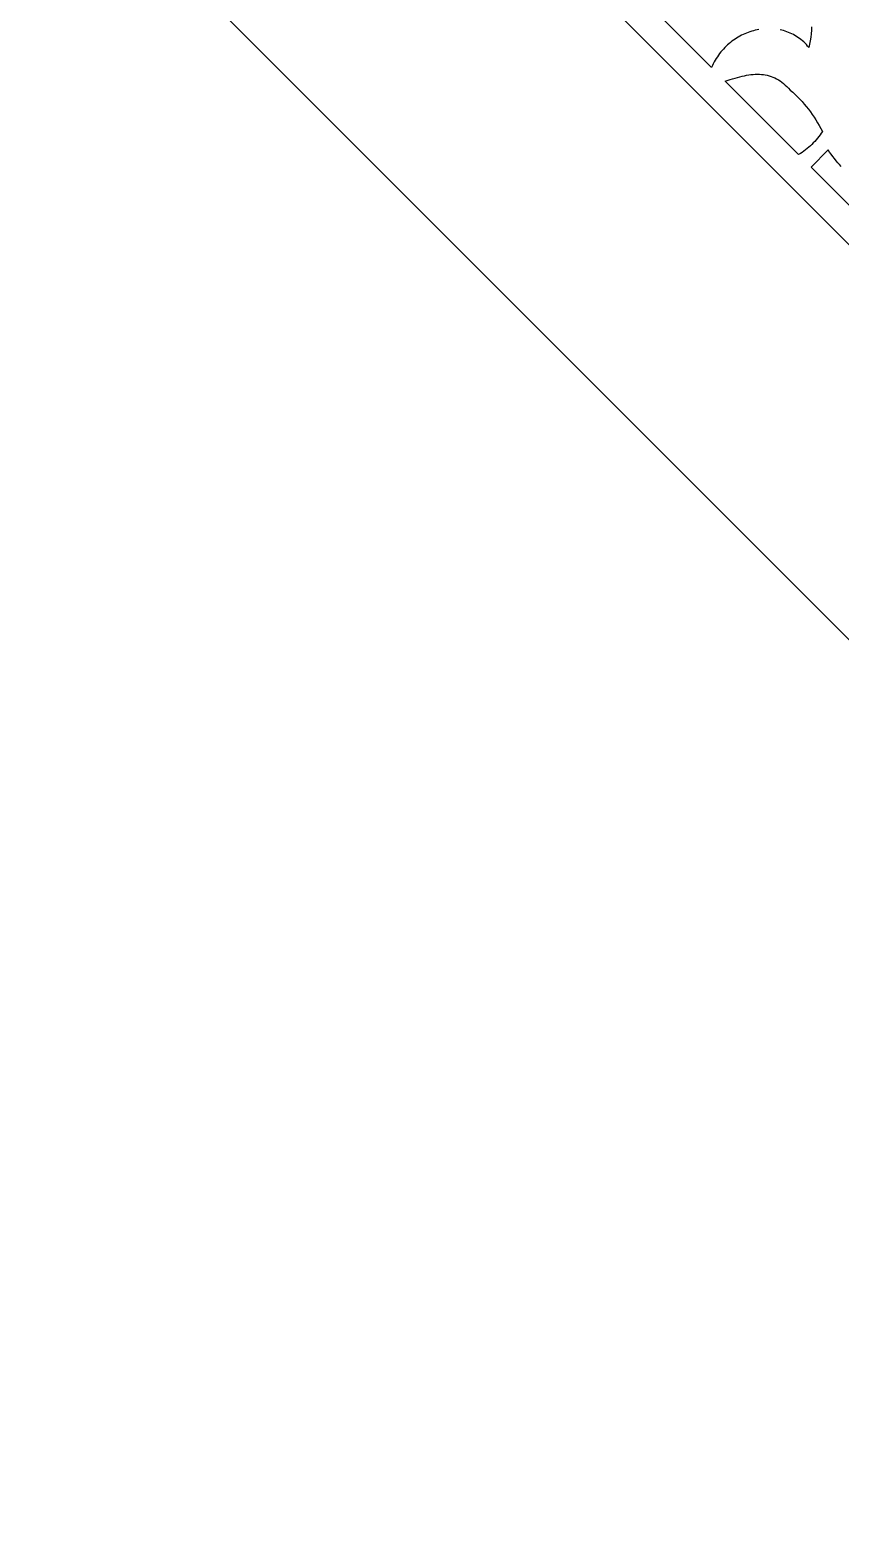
# Model space of a CAD drawing. Extents: x -3069 to -2029, y 258 to 1298.
# Drawn here: x -3069.2 to -2924.1, y 257.8 to 524.8 of the extents above; entities that cross this region are included whole.
import ezdxf

# ---------------------------------------------------------------- set-up
doc = ezdxf.new("R2010")
doc.units = 0
doc.layers.add('LAYER_1', color=18, linetype='CONTINUOUS')
doc.layers.add('LAYER_2', color=174, linetype='CONTINUOUS')

msp = doc.modelspace()

# ---------------------------------------------------------------- linework, layer by layer
at = {"layer": 'LAYER_1'}
for points in [[(-2333.8, 257.75), (-2029.19, 562.36), (-2029.19, 993.14), (-2333.8, 1297.75), (-2764.58, 1297.75), (-3069.19, 993.14), (-3069.19, 562.36), (-2764.58, 257.75)], [(-2931.51, 502.47), (-2944.66, 515.61), (-2943.76, 515.92), (-2943.32, 516.06), (-2942.89, 516.19), (-2942.46, 516.31), (-2942.04, 516.42), (-2941.63, 516.52), (-2941.22, 516.61), (-2940.82, 516.69), (-2940.43, 516.75), (-2940.04, 516.8), (-2939.66, 516.84), (-2939.28, 516.86), (-2938.91, 516.87), (-2938.54, 516.86), (-2938.18, 516.84), (-2937.82, 516.8), (-2937.47, 516.75), (-2937.12, 516.68), (-2936.78, 516.59), (-2936.44, 516.48), (-2936.11, 516.36), (-2935.78, 516.22), (-2935.46, 516.06), (-2935.14, 515.87), (-2934.82, 515.67), (-2934.51, 515.45), (-2934.2, 515.21), (-2933.9, 514.94), (-2933.6, 514.66), (-2933.3, 514.35), (-2933, 514.02), (-2932.56, 513.63), (-2932.13, 513.23), (-2931.71, 512.82), (-2931.29, 512.4), (-2930.89, 511.97), (-2930.5, 511.53), (-2930.13, 511.08), (-2929.76, 510.62), (-2929.4, 510.15), (-2929.06, 509.67), (-2928.73, 509.19), (-2928.41, 508.69), (-2928.1, 508.19), (-2927.8, 507.67), (-2927.52, 507.15), (-2927.25, 506.62), (-2927.46, 506.31), (-2927.67, 506), (-2927.9, 505.7), (-2928.13, 505.41), (-2928.37, 505.12), (-2928.62, 504.84), (-2928.88, 504.57), (-2929.14, 504.3), (-2929.41, 504.04), (-2929.69, 503.79), (-2929.98, 503.55), (-2930.27, 503.32), (-2930.57, 503.09), (-2930.88, 502.88), (-2931.19, 502.67)]]:
    msp.add_lwpolyline(points, close=True, dxfattribs=at)
for points in [[(-2938.64, 524.87), (-2938.96, 524.81), (-2939.27, 524.74), (-2939.59, 524.66), (-2939.9, 524.57), (-2940.22, 524.47), (-2940.53, 524.36), (-2940.83, 524.25), (-2941.14, 524.12), (-2941.44, 523.98), (-2941.74, 523.84), (-2942.04, 523.68), (-2942.33, 523.52), (-2942.61, 523.34), (-2942.9, 523.16), (-2943.18, 522.97), (-2943.45, 522.77), (-2943.72, 522.56), (-2943.98, 522.34), (-2944.24, 522.12), (-2944.49, 521.88), (-2944.74, 521.64), (-2944.98, 521.39), (-2945.21, 521.13), (-2945.43, 520.86), (-2945.65, 520.58), (-2945.86, 520.29), (-2946.06, 520), (-2946.26, 519.7), (-2946.44, 519.39), (-2946.62, 519.07), (-2946.79, 518.74), (-2946.95, 518.41), (-2947.1, 518.07), (-2971.72, 542.68)], [(-2929.21, 525.38), (-2929.22, 524.75), (-2929.26, 524.13), (-2929.33, 523.51), (-2929.42, 522.88), (-2929.53, 522.26), (-2929.67, 521.64), (-2929.89, 521.91), (-2930.12, 522.17), (-2930.35, 522.41), (-2930.6, 522.65), (-2930.84, 522.87), (-2931.1, 523.08), (-2931.36, 523.28), (-2931.62, 523.47), (-2931.89, 523.65), (-2932.17, 523.81), (-2932.45, 523.97), (-2932.73, 524.11), (-2933.02, 524.25), (-2933.31, 524.37), (-2933.61, 524.48), (-2933.91, 524.58), (-2934.21, 524.68), (-2934.52, 524.76), (-2934.83, 524.83)], [(-2923.87, 500.33), (-2924.19, 500.68), (-2924.5, 501.03), (-2924.81, 501.39), (-2925.1, 501.76), (-2925.39, 502.14), (-2925.68, 502.53), (-2925.95, 502.92), (-2926.21, 503.31), (-2929.26, 500.22), (-2918.32, 489.28)]]:
    msp.add_lwpolyline(points, dxfattribs=at)
at = {"layer": 'LAYER_2'}
msp.add_lwpolyline([(-2354.51, 307.75), (-2079.19, 583.07), (-2079.19, 972.43), (-2354.51, 1247.75), (-2743.87, 1247.75), (-3019.19, 972.43), (-3019.19, 583.07), (-2743.87, 307.75)], close=True, dxfattribs=at)

doc.saveas('drawing.dxf')
